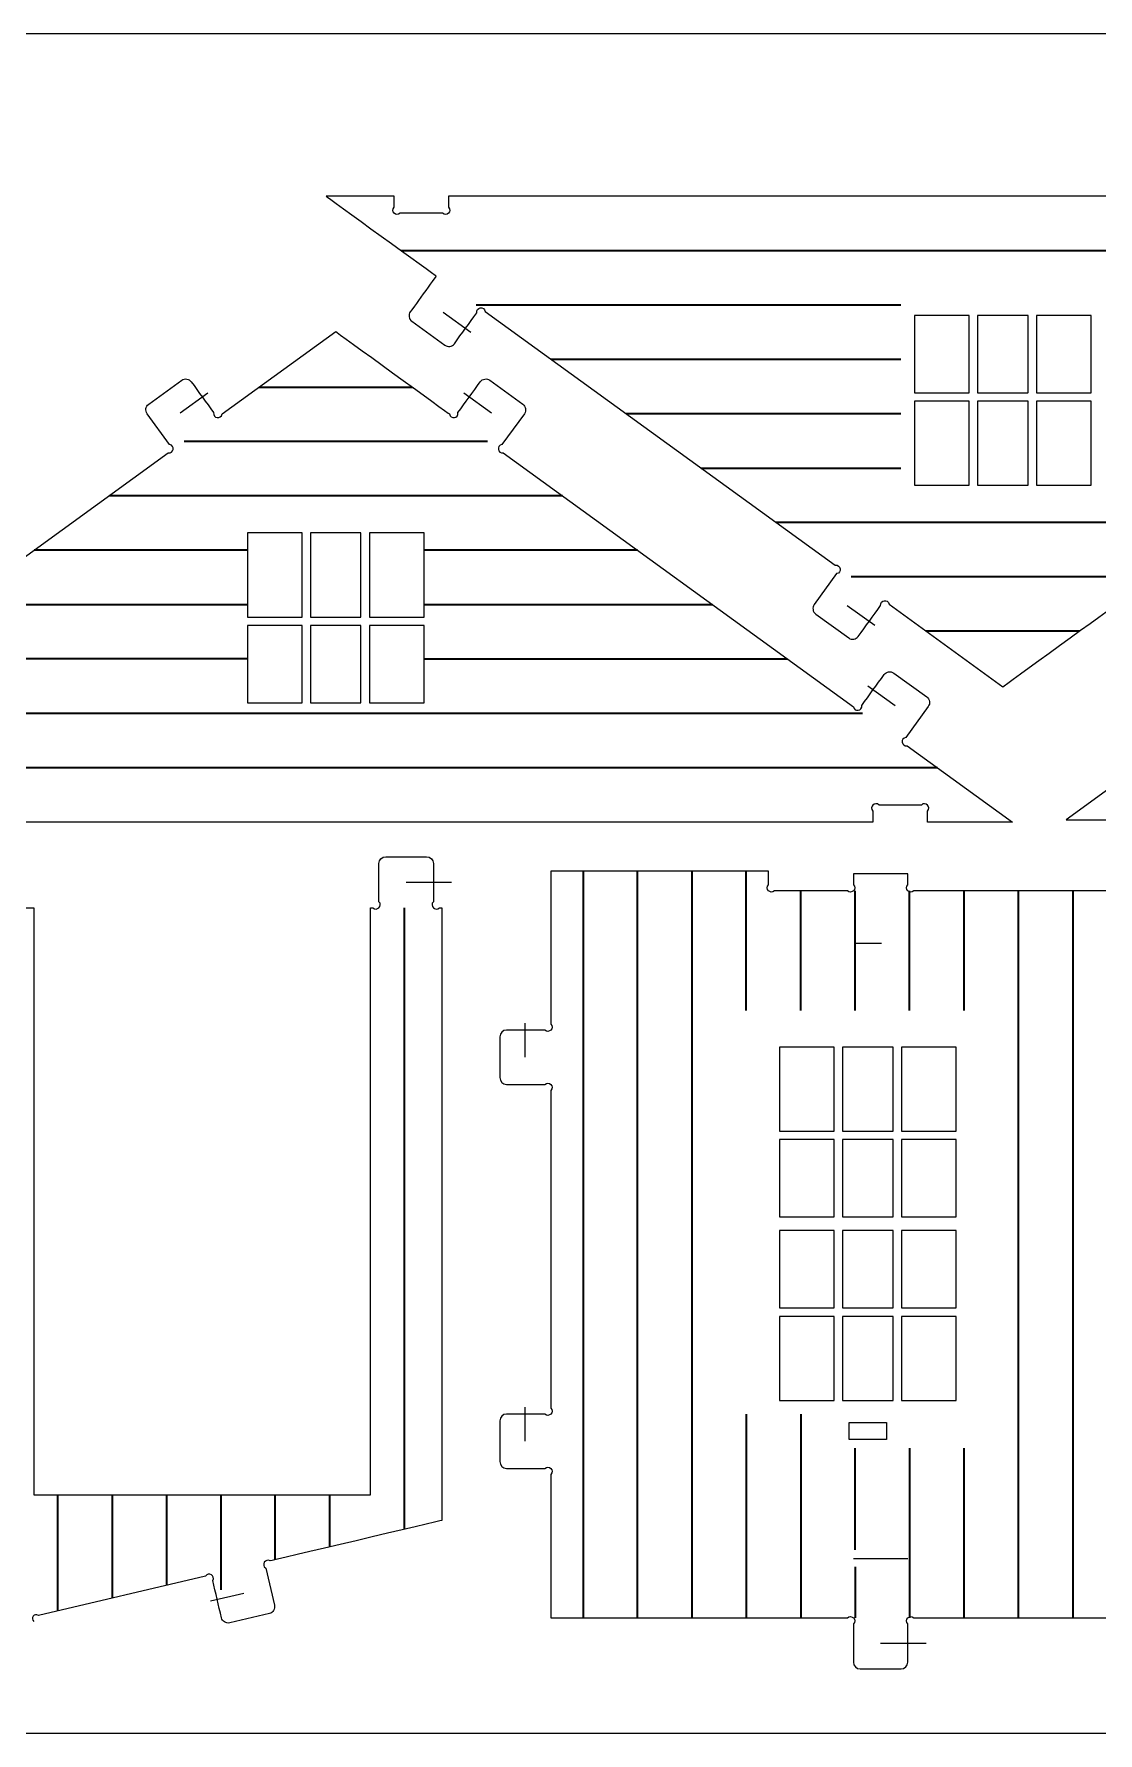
# Model space of a CAD drawing. Header units: millimetres. Extents: x -2454 to 295, y -161 to 465.
# Drawn here: x -1517 to -1329.2, y 163.6 to 463.6 of the extents above; entities that cross this region are included whole.
import ezdxf

# ---------------------------------------------------------------- set-up
doc = ezdxf.new("R2010")
doc.units = ezdxf.units.MM
doc.header["$MEASUREMENT"] = 0
for name, color, linetype in [('Cut Inside', 7, 'Continuous'), ('Cut On', 7, 'Continuous'), ('Cut Outside', 7, 'Continuous'), ('Score', 7, 'Continuous')]:
    doc.layers.add(name, color=color, linetype=linetype)

msp = doc.modelspace()

# ---------------------------------------------------------------- linework, layer by layer
at = {"layer": 'Cut Inside', "color": 242, "lineweight": 25}
for points in [[(-1361.6283, 413.921), (-1361.6338, 413.921), (-1361.6383, 413.9165), (-1361.6383, 413.911)], [(-1361.6383, 413.911), (-1361.6383, 413.911), (-1361.6383, 400.2812), (-1361.6383, 400.2812)], [(-1351.9983, 413.921), (-1351.9983, 413.921), (-1361.6283, 413.921), (-1361.6283, 413.921)], [(-1351.9883, 413.911), (-1351.9883, 413.9165), (-1351.9928, 413.921), (-1351.9983, 413.921)], [(-1351.9883, 400.2812), (-1351.9883, 400.2812), (-1351.9883, 413.911), (-1351.9883, 413.911)], [(-1350.4783, 413.921), (-1350.4838, 413.921), (-1350.4883, 413.9165), (-1350.4883, 413.911)], [(-1350.4883, 413.911), (-1350.4883, 413.911), (-1350.4883, 400.2812), (-1350.4883, 400.2812)], [(-1341.5982, 413.921), (-1341.5982, 413.921), (-1350.4783, 413.921), (-1350.4783, 413.921)], [(-1341.5882, 413.911), (-1341.5882, 413.9165), (-1341.5927, 413.921), (-1341.5982, 413.921)], [(-1341.5882, 400.2812), (-1341.5882, 400.2812), (-1341.5882, 413.911), (-1341.5882, 413.911)], [(-1340.0779, 413.921), (-1340.0834, 413.921), (-1340.0879, 413.9165), (-1340.0879, 413.911)], [(-1340.0879, 413.911), (-1340.0879, 413.911), (-1340.0879, 400.2812), (-1340.0879, 400.2812)], [(-1330.4485, 413.921), (-1330.4485, 413.921), (-1340.0779, 413.921), (-1340.0779, 413.921)], [(-1330.4385, 413.911), (-1330.4385, 413.9165), (-1330.443, 413.921), (-1330.4485, 413.921)], [(-1330.4385, 400.2812), (-1330.4385, 400.2812), (-1330.4385, 413.911), (-1330.4385, 413.911)], [(-1361.6383, 400.2812), (-1361.6383, 400.2757), (-1361.6338, 400.2712), (-1361.6283, 400.2712)], [(-1361.6283, 400.2712), (-1361.6283, 400.2712), (-1351.9983, 400.2712), (-1351.9983, 400.2712)], [(-1351.9983, 400.2712), (-1351.9928, 400.2712), (-1351.9883, 400.2757), (-1351.9883, 400.2812)], [(-1350.4883, 400.2812), (-1350.4883, 400.2757), (-1350.4838, 400.2712), (-1350.4783, 400.2712)], [(-1350.4783, 400.2712), (-1350.4783, 400.2712), (-1341.5982, 400.2712), (-1341.5982, 400.2712)], [(-1341.5982, 400.2712), (-1341.5927, 400.2712), (-1341.5882, 400.2757), (-1341.5882, 400.2812)], [(-1340.0879, 400.2812), (-1340.0879, 400.2757), (-1340.0834, 400.2712), (-1340.0779, 400.2712)], [(-1340.0779, 400.2712), (-1340.0779, 400.2712), (-1330.4485, 400.2712), (-1330.4485, 400.2712)], [(-1330.4485, 400.2712), (-1330.443, 400.2712), (-1330.4385, 400.2757), (-1330.4385, 400.2812)], [(-1361.6283, 398.7712), (-1361.6338, 398.7712), (-1361.6383, 398.7667), (-1361.6383, 398.7612)], [(-1361.6383, 398.7612), (-1361.6383, 398.7612), (-1361.6383, 383.9311), (-1361.6383, 383.9311)], [(-1351.9983, 398.7712), (-1351.9983, 398.7712), (-1361.6283, 398.7712), (-1361.6283, 398.7712)], [(-1351.9883, 398.7612), (-1351.9883, 398.7667), (-1351.9928, 398.7712), (-1351.9983, 398.7712)], [(-1351.9883, 383.9311), (-1351.9883, 383.9311), (-1351.9883, 398.7612), (-1351.9883, 398.7612)], [(-1350.4783, 398.7712), (-1350.4838, 398.7712), (-1350.4883, 398.7667), (-1350.4883, 398.7612)], [(-1350.4883, 398.7612), (-1350.4883, 398.7612), (-1350.4883, 383.9311), (-1350.4883, 383.9311)], [(-1341.5982, 398.7712), (-1341.5982, 398.7712), (-1350.4783, 398.7712), (-1350.4783, 398.7712)], [(-1341.5882, 398.7612), (-1341.5882, 398.7667), (-1341.5927, 398.7712), (-1341.5982, 398.7712)], [(-1341.5882, 383.9311), (-1341.5882, 383.9311), (-1341.5882, 398.7612), (-1341.5882, 398.7612)], [(-1340.0779, 398.7712), (-1340.0834, 398.7712), (-1340.0879, 398.7667), (-1340.0879, 398.7612)], [(-1340.0879, 398.7612), (-1340.0879, 398.7612), (-1340.0879, 383.9311), (-1340.0879, 383.9311)], [(-1330.4485, 398.7712), (-1330.4485, 398.7712), (-1340.0779, 398.7712), (-1340.0779, 398.7712)], [(-1330.4385, 398.7612), (-1330.4385, 398.7667), (-1330.443, 398.7712), (-1330.4485, 398.7712)], [(-1330.4385, 383.9311), (-1330.4385, 383.9311), (-1330.4385, 398.7612), (-1330.4385, 398.7612)], [(-1361.6383, 383.9311), (-1361.6383, 383.9256), (-1361.6338, 383.9211), (-1361.6283, 383.9211)], [(-1361.6283, 383.9211), (-1361.6283, 383.9211), (-1351.9983, 383.9211), (-1351.9983, 383.9211)], [(-1351.9983, 383.9211), (-1351.9928, 383.9211), (-1351.9883, 383.9256), (-1351.9883, 383.9311)], [(-1350.4883, 383.9311), (-1350.4883, 383.9256), (-1350.4838, 383.9211), (-1350.4783, 383.9211)], [(-1350.4783, 383.9211), (-1350.4783, 383.9211), (-1341.5982, 383.9211), (-1341.5982, 383.9211)], [(-1341.5982, 383.9211), (-1341.5927, 383.9211), (-1341.5882, 383.9256), (-1341.5882, 383.9311)], [(-1340.0879, 383.9311), (-1340.0879, 383.9256), (-1340.0834, 383.9211), (-1340.0779, 383.9211)], [(-1340.0779, 383.9211), (-1340.0779, 383.9211), (-1330.4485, 383.9211), (-1330.4485, 383.9211)], [(-1330.4485, 383.9211), (-1330.443, 383.9211), (-1330.4385, 383.9256), (-1330.4385, 383.9311)], [(-1479.3363, 375.5089), (-1479.3418, 375.5089), (-1479.3463, 375.5044), (-1479.3463, 375.4989)], [(-1479.3463, 375.4989), (-1479.3463, 375.4989), (-1479.3463, 360.6688), (-1479.3463, 360.6688)], [(-1469.7062, 375.5089), (-1469.7062, 375.5089), (-1479.3363, 375.5089), (-1479.3363, 375.5089)], [(-1469.6962, 375.4989), (-1469.6962, 375.5044), (-1469.7007, 375.5089), (-1469.7062, 375.5089)], [(-1469.6962, 360.6688), (-1469.6962, 360.6688), (-1469.6962, 375.4989), (-1469.6962, 375.4989)], [(-1468.1859, 375.5089), (-1468.1914, 375.5089), (-1468.1959, 375.5044), (-1468.1959, 375.4989)], [(-1468.1959, 375.4989), (-1468.1959, 375.4989), (-1468.1959, 360.6688), (-1468.1959, 360.6688)], [(-1459.3062, 375.5089), (-1459.3062, 375.5089), (-1468.1859, 375.5089), (-1468.1859, 375.5089)], [(-1459.2962, 375.4989), (-1459.2962, 375.5044), (-1459.3007, 375.5089), (-1459.3062, 375.5089)], [(-1459.2962, 360.6688), (-1459.2962, 360.6688), (-1459.2962, 375.4989), (-1459.2962, 375.4989)], [(-1457.7862, 375.5089), (-1457.7917, 375.5089), (-1457.7962, 375.5044), (-1457.7962, 375.4989)], [(-1457.7962, 375.4989), (-1457.7962, 375.4989), (-1457.7962, 360.6688), (-1457.7962, 360.6688)], [(-1448.1561, 375.5089), (-1448.1561, 375.5089), (-1457.7862, 375.5089), (-1457.7862, 375.5089)], [(-1448.1461, 375.4989), (-1448.1461, 375.5044), (-1448.1506, 375.5089), (-1448.1561, 375.5089)], [(-1448.1461, 360.6688), (-1448.1461, 360.6688), (-1448.1461, 375.4989), (-1448.1461, 375.4989)], [(-1479.3463, 360.6688), (-1479.3463, 360.6633), (-1479.3418, 360.6588), (-1479.3363, 360.6588)], [(-1479.3363, 360.6588), (-1479.3363, 360.6588), (-1469.7062, 360.6588), (-1469.7062, 360.6588)], [(-1469.7062, 360.6588), (-1469.7007, 360.6588), (-1469.6962, 360.6633), (-1469.6962, 360.6688)], [(-1468.1959, 360.6688), (-1468.1959, 360.6633), (-1468.1914, 360.6588), (-1468.1859, 360.6588)], [(-1468.1859, 360.6588), (-1468.1859, 360.6588), (-1459.3062, 360.6588), (-1459.3062, 360.6588)], [(-1459.3062, 360.6588), (-1459.3007, 360.6588), (-1459.2962, 360.6633), (-1459.2962, 360.6688)], [(-1457.7962, 360.6688), (-1457.7962, 360.6633), (-1457.7917, 360.6588), (-1457.7862, 360.6588)], [(-1457.7862, 360.6588), (-1457.7862, 360.6588), (-1448.1561, 360.6588), (-1448.1561, 360.6588)], [(-1448.1561, 360.6588), (-1448.1506, 360.6588), (-1448.1461, 360.6633), (-1448.1461, 360.6688)], [(-1479.3363, 359.1588), (-1479.3418, 359.1588), (-1479.3463, 359.1543), (-1479.3463, 359.1488)], [(-1479.3463, 359.1488), (-1479.3463, 359.1488), (-1479.3463, 345.519), (-1479.3463, 345.519)], [(-1469.7062, 359.1588), (-1469.7062, 359.1588), (-1479.3363, 359.1588), (-1479.3363, 359.1588)], [(-1469.6962, 359.1488), (-1469.6962, 359.1543), (-1469.7007, 359.1588), (-1469.7062, 359.1588)], [(-1469.6962, 345.519), (-1469.6962, 345.519), (-1469.6962, 359.1488), (-1469.6962, 359.1488)], [(-1468.1859, 359.1588), (-1468.1914, 359.1588), (-1468.1959, 359.1543), (-1468.1959, 359.1488)], [(-1468.1959, 359.1488), (-1468.1959, 359.1488), (-1468.1959, 345.519), (-1468.1959, 345.519)], [(-1459.3062, 359.1588), (-1459.3062, 359.1588), (-1468.1859, 359.1588), (-1468.1859, 359.1588)], [(-1459.2962, 359.1488), (-1459.2962, 359.1543), (-1459.3007, 359.1588), (-1459.3062, 359.1588)], [(-1459.2962, 345.519), (-1459.2962, 345.519), (-1459.2962, 359.1488), (-1459.2962, 359.1488)], [(-1457.7862, 359.1588), (-1457.7917, 359.1588), (-1457.7962, 359.1543), (-1457.7962, 359.1488)], [(-1457.7962, 359.1488), (-1457.7962, 359.1488), (-1457.7962, 345.519), (-1457.7962, 345.519)], [(-1448.1561, 359.1588), (-1448.1561, 359.1588), (-1457.7862, 359.1588), (-1457.7862, 359.1588)], [(-1448.1461, 359.1488), (-1448.1461, 359.1543), (-1448.1506, 359.1588), (-1448.1561, 359.1588)], [(-1448.1461, 345.519), (-1448.1461, 345.519), (-1448.1461, 359.1488), (-1448.1461, 359.1488)], [(-1479.3463, 345.519), (-1479.3463, 345.5135), (-1479.3418, 345.509), (-1479.3363, 345.509)], [(-1479.3363, 345.509), (-1479.3363, 345.509), (-1469.7062, 345.509), (-1469.7062, 345.509)], [(-1469.7062, 345.509), (-1469.7007, 345.509), (-1469.6962, 345.5135), (-1469.6962, 345.519)], [(-1468.1959, 345.519), (-1468.1959, 345.5135), (-1468.1914, 345.509), (-1468.1859, 345.509)], [(-1468.1859, 345.509), (-1468.1859, 345.509), (-1459.3062, 345.509), (-1459.3062, 345.509)], [(-1459.3062, 345.509), (-1459.3007, 345.509), (-1459.2962, 345.5135), (-1459.2962, 345.519)], [(-1457.7962, 345.519), (-1457.7962, 345.5135), (-1457.7917, 345.509), (-1457.7862, 345.509)], [(-1457.7862, 345.509), (-1457.7862, 345.509), (-1448.1561, 345.509), (-1448.1561, 345.509)], [(-1448.1561, 345.509), (-1448.1506, 345.509), (-1448.1461, 345.5135), (-1448.1461, 345.519)], [(-1385.4384, 284.7332), (-1385.4439, 284.7332), (-1385.4484, 284.7287), (-1385.4484, 284.7232)], [(-1385.4484, 284.7232), (-1385.4484, 284.7232), (-1385.4484, 269.8931), (-1385.4484, 269.8931)], [(-1375.8084, 284.7332), (-1375.8084, 284.7332), (-1385.4384, 284.7332), (-1385.4384, 284.7332)], [(-1375.7984, 284.7232), (-1375.7984, 284.7287), (-1375.8029, 284.7332), (-1375.8084, 284.7332)], [(-1375.7984, 269.8931), (-1375.7984, 269.8931), (-1375.7984, 284.7232), (-1375.7984, 284.7232)], [(-1374.2887, 284.7332), (-1374.2942, 284.7332), (-1374.2987, 284.7287), (-1374.2987, 284.7232)], [(-1374.2987, 284.7232), (-1374.2987, 284.7232), (-1374.2987, 269.8931), (-1374.2987, 269.8931)], [(-1365.4083, 284.7332), (-1365.4083, 284.7332), (-1374.2887, 284.7332), (-1374.2887, 284.7332)], [(-1365.3983, 284.7232), (-1365.3983, 284.7287), (-1365.4028, 284.7332), (-1365.4083, 284.7332)], [(-1365.3983, 269.8931), (-1365.3983, 269.8931), (-1365.3983, 284.7232), (-1365.3983, 284.7232)], [(-1363.8887, 284.7332), (-1363.8942, 284.7332), (-1363.8987, 284.7287), (-1363.8987, 284.7232)], [(-1363.8987, 284.7232), (-1363.8987, 284.7232), (-1363.8987, 269.8931), (-1363.8987, 269.8931)], [(-1354.2589, 284.7332), (-1354.2589, 284.7332), (-1363.8887, 284.7332), (-1363.8887, 284.7332)], [(-1354.2489, 284.7232), (-1354.2489, 284.7287), (-1354.2534, 284.7332), (-1354.2589, 284.7332)], [(-1354.2489, 269.8931), (-1354.2489, 269.8931), (-1354.2489, 284.7232), (-1354.2489, 284.7232)], [(-1385.4484, 269.8931), (-1385.4484, 269.8876), (-1385.4439, 269.8831), (-1385.4384, 269.8831)], [(-1385.4384, 268.3833), (-1385.4439, 268.3833), (-1385.4484, 268.3788), (-1385.4484, 268.3733)], [(-1385.4484, 268.3733), (-1385.4484, 268.3733), (-1385.4484, 254.7433), (-1385.4484, 254.7433)], [(-1385.4384, 269.8831), (-1385.4384, 269.8831), (-1375.8084, 269.8831), (-1375.8084, 269.8831)], [(-1375.8084, 268.3833), (-1375.8084, 268.3833), (-1385.4384, 268.3833), (-1385.4384, 268.3833)], [(-1375.8084, 269.8831), (-1375.8029, 269.8831), (-1375.7984, 269.8876), (-1375.7984, 269.8931)], [(-1375.7984, 268.3733), (-1375.7984, 268.3788), (-1375.8029, 268.3833), (-1375.8084, 268.3833)], [(-1375.7984, 254.7433), (-1375.7984, 254.7433), (-1375.7984, 268.3733), (-1375.7984, 268.3733)], [(-1374.2987, 269.8931), (-1374.2987, 269.8876), (-1374.2942, 269.8831), (-1374.2887, 269.8831)], [(-1374.2887, 268.3833), (-1374.2942, 268.3833), (-1374.2987, 268.3788), (-1374.2987, 268.3733)], [(-1374.2987, 268.3733), (-1374.2987, 268.3733), (-1374.2987, 254.7433), (-1374.2987, 254.7433)], [(-1374.2887, 269.8831), (-1374.2887, 269.8831), (-1365.4083, 269.8831), (-1365.4083, 269.8831)], [(-1365.4083, 268.3833), (-1365.4083, 268.3833), (-1374.2887, 268.3833), (-1374.2887, 268.3833)], [(-1365.4083, 269.8831), (-1365.4028, 269.8831), (-1365.3983, 269.8876), (-1365.3983, 269.8931)], [(-1365.3983, 268.3733), (-1365.3983, 268.3788), (-1365.4028, 268.3833), (-1365.4083, 268.3833)], [(-1365.3983, 254.7433), (-1365.3983, 254.7433), (-1365.3983, 268.3733), (-1365.3983, 268.3733)], [(-1363.8987, 269.8931), (-1363.8987, 269.8876), (-1363.8942, 269.8831), (-1363.8887, 269.8831)], [(-1363.8887, 268.3833), (-1363.8942, 268.3833), (-1363.8987, 268.3788), (-1363.8987, 268.3733)], [(-1363.8987, 268.3733), (-1363.8987, 268.3733), (-1363.8987, 254.7433), (-1363.8987, 254.7433)], [(-1363.8887, 269.8831), (-1363.8887, 269.8831), (-1354.2589, 269.8831), (-1354.2589, 269.8831)], [(-1354.2589, 268.3833), (-1354.2589, 268.3833), (-1363.8887, 268.3833), (-1363.8887, 268.3833)], [(-1354.2589, 269.8831), (-1354.2534, 269.8831), (-1354.2489, 269.8876), (-1354.2489, 269.8931)], [(-1354.2489, 268.3733), (-1354.2489, 268.3788), (-1354.2534, 268.3833), (-1354.2589, 268.3833)], [(-1354.2489, 254.7433), (-1354.2489, 254.7433), (-1354.2489, 268.3733), (-1354.2489, 268.3733)], [(-1385.4484, 254.7433), (-1385.4484, 254.7378), (-1385.4439, 254.7333), (-1385.4384, 254.7333)], [(-1385.4384, 252.3335), (-1385.4439, 252.3335), (-1385.4484, 252.329), (-1385.4484, 252.3235)], [(-1385.4484, 252.3235), (-1385.4484, 252.3235), (-1385.4484, 238.6931), (-1385.4484, 238.6931)], [(-1385.4384, 254.7333), (-1385.4384, 254.7333), (-1375.8084, 254.7333), (-1375.8084, 254.7333)], [(-1375.8084, 252.3335), (-1375.8084, 252.3335), (-1385.4384, 252.3335), (-1385.4384, 252.3335)], [(-1375.8084, 254.7333), (-1375.8029, 254.7333), (-1375.7984, 254.7378), (-1375.7984, 254.7433)], [(-1375.7984, 252.3235), (-1375.7984, 252.329), (-1375.8029, 252.3335), (-1375.8084, 252.3335)], [(-1375.7984, 238.6931), (-1375.7984, 238.6931), (-1375.7984, 252.3235), (-1375.7984, 252.3235)], [(-1374.2987, 254.7433), (-1374.2987, 254.7378), (-1374.2942, 254.7333), (-1374.2887, 254.7333)], [(-1374.2887, 252.3335), (-1374.2942, 252.3335), (-1374.2987, 252.329), (-1374.2987, 252.3235)], [(-1374.2987, 252.3235), (-1374.2987, 252.3235), (-1374.2987, 238.6931), (-1374.2987, 238.6931)], [(-1374.2887, 254.7333), (-1374.2887, 254.7333), (-1365.4083, 254.7333), (-1365.4083, 254.7333)], [(-1365.4083, 252.3335), (-1365.4083, 252.3335), (-1374.2887, 252.3335), (-1374.2887, 252.3335)], [(-1365.4083, 254.7333), (-1365.4028, 254.7333), (-1365.3983, 254.7378), (-1365.3983, 254.7433)], [(-1365.3983, 252.3235), (-1365.3983, 252.329), (-1365.4028, 252.3335), (-1365.4083, 252.3335)], [(-1365.3983, 238.6931), (-1365.3983, 238.6931), (-1365.3983, 252.3235), (-1365.3983, 252.3235)], [(-1363.8987, 254.7433), (-1363.8987, 254.7378), (-1363.8942, 254.7333), (-1363.8887, 254.7333)], [(-1363.8887, 252.3335), (-1363.8942, 252.3335), (-1363.8987, 252.329), (-1363.8987, 252.3235)], [(-1363.8987, 252.3235), (-1363.8987, 252.3235), (-1363.8987, 238.6931), (-1363.8987, 238.6931)], [(-1363.8887, 254.7333), (-1363.8887, 254.7333), (-1354.2589, 254.7333), (-1354.2589, 254.7333)], [(-1354.2589, 252.3335), (-1354.2589, 252.3335), (-1363.8887, 252.3335), (-1363.8887, 252.3335)], [(-1354.2589, 254.7333), (-1354.2534, 254.7333), (-1354.2489, 254.7378), (-1354.2489, 254.7433)], [(-1354.2489, 252.3235), (-1354.2489, 252.329), (-1354.2534, 252.3335), (-1354.2589, 252.3335)], [(-1354.2489, 238.6931), (-1354.2489, 238.6931), (-1354.2489, 252.3235), (-1354.2489, 252.3235)], [(-1385.4484, 238.6931), (-1385.4484, 238.6876), (-1385.4439, 238.6831), (-1385.4384, 238.6831)], [(-1385.4384, 237.1833), (-1385.4439, 237.1833), (-1385.4484, 237.1788), (-1385.4484, 237.1733)], [(-1385.4484, 237.1733), (-1385.4484, 237.1733), (-1385.4484, 222.3434), (-1385.4484, 222.3434)], [(-1385.4384, 238.6831), (-1385.4384, 238.6831), (-1375.8084, 238.6831), (-1375.8084, 238.6831)], [(-1375.8084, 237.1833), (-1375.8084, 237.1833), (-1385.4384, 237.1833), (-1385.4384, 237.1833)], [(-1375.8084, 238.6831), (-1375.8029, 238.6831), (-1375.7984, 238.6876), (-1375.7984, 238.6931)], [(-1375.7984, 237.1733), (-1375.7984, 237.1788), (-1375.8029, 237.1833), (-1375.8084, 237.1833)], [(-1375.7984, 222.3434), (-1375.7984, 222.3434), (-1375.7984, 237.1733), (-1375.7984, 237.1733)], [(-1374.2987, 238.6931), (-1374.2987, 238.6876), (-1374.2942, 238.6831), (-1374.2887, 238.6831)], [(-1374.2887, 237.1833), (-1374.2942, 237.1833), (-1374.2987, 237.1788), (-1374.2987, 237.1733)], [(-1374.2987, 237.1733), (-1374.2987, 237.1733), (-1374.2987, 222.3434), (-1374.2987, 222.3434)], [(-1374.2887, 238.6831), (-1374.2887, 238.6831), (-1365.4083, 238.6831), (-1365.4083, 238.6831)], [(-1365.4083, 237.1833), (-1365.4083, 237.1833), (-1374.2887, 237.1833), (-1374.2887, 237.1833)], [(-1365.4083, 238.6831), (-1365.4028, 238.6831), (-1365.3983, 238.6876), (-1365.3983, 238.6931)], [(-1365.3983, 237.1733), (-1365.3983, 237.1788), (-1365.4028, 237.1833), (-1365.4083, 237.1833)], [(-1365.3983, 222.3434), (-1365.3983, 222.3434), (-1365.3983, 237.1733), (-1365.3983, 237.1733)], [(-1363.8987, 238.6931), (-1363.8987, 238.6876), (-1363.8942, 238.6831), (-1363.8887, 238.6831)], [(-1363.8887, 237.1833), (-1363.8942, 237.1833), (-1363.8987, 237.1788), (-1363.8987, 237.1733)], [(-1363.8987, 237.1733), (-1363.8987, 237.1733), (-1363.8987, 222.3434), (-1363.8987, 222.3434)], [(-1363.8887, 238.6831), (-1363.8887, 238.6831), (-1354.2589, 238.6831), (-1354.2589, 238.6831)], [(-1354.2589, 237.1833), (-1354.2589, 237.1833), (-1363.8887, 237.1833), (-1363.8887, 237.1833)], [(-1354.2589, 238.6831), (-1354.2534, 238.6831), (-1354.2489, 238.6876), (-1354.2489, 238.6931)], [(-1354.2489, 237.1733), (-1354.2489, 237.1788), (-1354.2534, 237.1833), (-1354.2589, 237.1833)], [(-1354.2489, 222.3434), (-1354.2489, 222.3434), (-1354.2489, 237.1733), (-1354.2489, 237.1733)], [(-1385.4484, 222.3434), (-1385.4484, 222.3379), (-1385.4439, 222.3334), (-1385.4384, 222.3334)], [(-1385.4384, 222.3334), (-1385.4384, 222.3334), (-1375.8084, 222.3334), (-1375.8084, 222.3334)], [(-1375.8084, 222.3334), (-1375.8029, 222.3334), (-1375.7984, 222.3379), (-1375.7984, 222.3434)], [(-1374.2987, 222.3434), (-1374.2987, 222.3379), (-1374.2942, 222.3334), (-1374.2887, 222.3334)], [(-1374.2887, 222.3334), (-1374.2887, 222.3334), (-1365.4083, 222.3334), (-1365.4083, 222.3334)], [(-1365.4083, 222.3334), (-1365.4028, 222.3334), (-1365.3983, 222.3379), (-1365.3983, 222.3434)], [(-1363.8987, 222.3434), (-1363.8987, 222.3379), (-1363.8942, 222.3334), (-1363.8887, 222.3334)], [(-1363.8887, 222.3334), (-1363.8887, 222.3334), (-1354.2589, 222.3334), (-1354.2589, 222.3334)], [(-1354.2589, 222.3334), (-1354.2534, 222.3334), (-1354.2489, 222.3379), (-1354.2489, 222.3434)]]:
    msp.add_open_spline(points, degree=3, dxfattribs=at)
at = {"layer": 'Cut On', "color": 133, "lineweight": 25}
for points in [[(-1439.9099, 410.8905), (-1439.9099, 410.8905), (-1444.7669, 414.4132), (-1444.7669, 414.4132)], [(-1491.2017, 396.7114), (-1491.2017, 396.7114), (-1486.3449, 400.2344), (-1486.3449, 400.2344)], [(-1441.1475, 400.2341), (-1441.1475, 400.2341), (-1436.2905, 396.7114), (-1436.2905, 396.7114)], [(-1373.4936, 362.7186), (-1373.4936, 362.7186), (-1368.6366, 359.1959), (-1368.6366, 359.1959)], [(-1369.8745, 348.5395), (-1369.8745, 348.5395), (-1365.0175, 345.0168), (-1365.0175, 345.0168)], [(-1451.3257, 313.8333), (-1451.3257, 313.8333), (-1443.3126, 313.8333), (-1443.3126, 313.8333)], [(-1367.4485, 303.0334), (-1367.4485, 303.0334), (-1372.2489, 303.0334), (-1372.2489, 303.0334)], [(-1430.2987, 282.9333), (-1430.2987, 282.9333), (-1430.2987, 288.9333), (-1430.2987, 288.9333)], [(-1430.2987, 215.1333), (-1430.2987, 215.1333), (-1430.2987, 221.1333), (-1430.2987, 221.1333)], [(-1372.3987, 194.4333), (-1372.3987, 194.4333), (-1362.7986, 194.4333), (-1362.7986, 194.4333)], [(-1479.993, 188.2741), (-1479.993, 188.2741), (-1485.8329, 186.8972), (-1485.8329, 186.8972)], [(-1359.5853, 179.4334), (-1359.5853, 179.4334), (-1367.5983, 179.4334), (-1367.5983, 179.4334)]]:
    msp.add_open_spline(points, degree=3, dxfattribs=at)
msp.add_open_spline([(-1373.1485, 218.4333), (-1373.1485, 218.4333), (-1373.1485, 215.4334), (-1373.1485, 215.4334), (-1373.1485, 215.4334), (-1373.1485, 215.4334), (-1366.5485, 215.4334), (-1366.5485, 215.4334), (-1366.5485, 215.4334), (-1366.5485, 215.4334), (-1366.5485, 218.4333), (-1366.5485, 218.4333), (-1366.5485, 218.4333), (-1366.5485, 218.4333), (-1373.1485, 218.4333), (-1373.1485, 218.4333)], degree=3, knots=[0, 0, 0, 0, 0.2, 0.2, 0.2, 0.20000001, 0.4, 0.4, 0.4, 0.40000001, 0.6, 0.6, 0.6, 0.60000001, 1, 1, 1, 1], dxfattribs=at)
at = {"layer": 'Cut Outside', "color": 75, "lineweight": 25}
for points, knots in [([(-1453.4381, 433.0282), (-1453.4381, 433.0282), (-1453.4381, 434.9654), (-1453.4381, 434.9654), (-1453.4381, 434.9654), (-1453.4381, 434.9654), (-1465.4384, 434.9654), (-1465.4384, 434.9654), (-1465.4384, 434.9654), (-1465.4384, 434.9654), (-1446.0104, 420.8741), (-1446.0104, 420.8741), (-1446.0104, 420.8741), (-1446.0104, 420.8741), (-1450.59, 414.5601), (-1450.59, 414.5601)], [0, 0, 0, 0, 0.2, 0.2, 0.2, 0.20000001, 0.4, 0.4, 0.4, 0.40000001, 0.6, 0.6, 0.6, 0.60000001, 1, 1, 1, 1]), ([(-1251.2382, 433.0282), (-1251.2382, 433.0282), (-1251.2382, 434.9654), (-1251.2382, 434.9654), (-1251.2382, 434.9654), (-1251.2382, 434.9654), (-1443.838, 434.9654), (-1443.838, 434.9654), (-1443.838, 434.9654), (-1443.838, 434.9654), (-1443.838, 433.0282), (-1443.838, 433.0282)], [0, 0, 0, 0, 0.25, 0.25, 0.25, 0.25000001, 0.5, 0.5, 0.5, 0.50000001, 1, 1, 1, 1]), ([(-1444.495, 408.6568), (-1443.9582, 408.2676), (-1443.2082, 408.3872), (-1442.8189, 408.9236), (-1442.8189, 408.9236), (-1441.5005, 410.7414), (-1440.182, 412.5593), (-1438.8636, 414.3772), (-1438.8636, 414.3772), (-1439.021, 415.3669), (-1437.5365, 415.6033), (-1437.3791, 414.6135)], [0, 0, 0, 0, 0.25, 0.25, 0.25, 0.25000001, 0.5, 0.5, 0.5, 0.50000001, 1, 1, 1, 1]), ([(-1483.8139, 396.5112), (-1483.8139, 396.5112), (-1463.7465, 411.0661), (-1463.7465, 411.0661), (-1463.7465, 411.0661), (-1463.7465, 411.0661), (-1443.6789, 396.5112), (-1443.6789, 396.5112)], [0, 0, 0, 0, 0.33333333, 0.33333333, 0.33333333, 0.33333334, 1, 1, 1, 1]), ([(-1490.9297, 402.4678), (-1490.3933, 402.8571), (-1489.6426, 402.7376), (-1489.2537, 402.2012), (-1489.2537, 402.2012), (-1487.9352, 400.3833), (-1486.6168, 398.5654), (-1485.2984, 396.7476), (-1485.2984, 396.7476), (-1485.4558, 395.7578), (-1483.971, 395.5215), (-1483.8139, 396.5112)], [0, 0, 0, 0, 0.25, 0.25, 0.25, 0.25000001, 0.5, 0.5, 0.5, 0.50000001, 1, 1, 1, 1]), ([(-1443.6789, 396.5112), (-1443.5211, 395.5215), (-1442.0366, 395.7578), (-1442.194, 396.7476), (-1442.194, 396.7476), (-1440.8755, 398.5654), (-1439.5569, 400.3833), (-1438.2384, 402.2012), (-1438.2384, 402.2012), (-1437.8494, 402.7376), (-1437.0994, 402.8571), (-1436.5627, 402.4678)], [0, 0, 0, 0, 0.25, 0.25, 0.25, 0.25000001, 0.5, 0.5, 0.5, 0.50000001, 1, 1, 1, 1]), ([(-1373.2218, 356.9622), (-1372.6854, 356.5729), (-1371.935, 356.6925), (-1371.5457, 357.2289), (-1371.5457, 357.2289), (-1370.2273, 359.0467), (-1368.9089, 360.8646), (-1367.5904, 362.6825), (-1367.5904, 362.6825), (-1367.7479, 363.6722), (-1366.2634, 363.9086), (-1366.1056, 362.9188)], [0, 0, 0, 0, 0.25, 0.25, 0.25, 0.25000001, 0.5, 0.5, 0.5, 0.50000001, 1, 1, 1, 1]), ([(-1366.1056, 362.9188), (-1366.1056, 362.9188), (-1346.0383, 348.364), (-1346.0383, 348.364), (-1346.0383, 348.364), (-1346.0383, 348.364), (-1325.9709, 362.9188), (-1325.9709, 362.9188)], [0, 0, 0, 0, 0.33333333, 0.33333333, 0.33333333, 0.33333334, 1, 1, 1, 1]), ([(-1372.4057, 344.8165), (-1372.2483, 343.8268), (-1370.7634, 344.0631), (-1370.9212, 345.0529), (-1370.9212, 345.0529), (-1369.6026, 346.8707), (-1368.2841, 348.6886), (-1366.9655, 350.5065), (-1366.9655, 350.5065), (-1366.5766, 351.0429), (-1365.8259, 351.1624), (-1365.2895, 350.7733)], [0, 0, 0, 0, 0.25, 0.25, 0.25, 0.25000001, 0.5, 0.5, 0.5, 0.50000001, 1, 1, 1, 1]), ([(-1362.9138, 337.9317), (-1362.9138, 337.9317), (-1344.3461, 324.4646), (-1344.3461, 324.4646), (-1344.3461, 324.4646), (-1344.3461, 324.4646), (-1359.3464, 324.4646), (-1359.3464, 324.4646), (-1359.3464, 324.4646), (-1359.3464, 324.4646), (-1359.3464, 326.4018), (-1359.3464, 326.4018)], [0, 0, 0, 0, 0.25, 0.25, 0.25, 0.25000001, 0.5, 0.5, 0.5, 0.50000001, 1, 1, 1, 1]), ([(-1316.3157, 338.3408), (-1316.3157, 338.3408), (-1334.883, 324.8739), (-1334.883, 324.8739), (-1334.883, 324.8739), (-1334.883, 324.8739), (-1322.8831, 324.8739), (-1322.8831, 324.8739), (-1322.8831, 324.8739), (-1322.8831, 324.8739), (-1322.8831, 326.8108), (-1322.8831, 326.8108)], [0, 0, 0, 0, 0.25, 0.25, 0.25, 0.25000001, 0.5, 0.5, 0.5, 0.50000001, 1, 1, 1, 1]), ([(-1368.9461, 326.4018), (-1368.9461, 326.4018), (-1368.9461, 324.4646), (-1368.9461, 324.4646), (-1368.9461, 324.4646), (-1368.9461, 324.4646), (-1561.5463, 324.4646), (-1561.5463, 324.4646), (-1561.5463, 324.4646), (-1561.5463, 324.4646), (-1561.5463, 326.4018), (-1561.5463, 326.4018)], [0, 0, 0, 0, 0.25, 0.25, 0.25, 0.25000001, 0.5, 0.5, 0.5, 0.50000001, 1, 1, 1, 1]), ([(-1447.7259, 318.3335), (-1447.063, 318.3335), (-1446.5256, 317.7961), (-1446.5256, 317.1332), (-1446.5256, 317.1332), (-1446.5256, 314.8876), (-1446.5256, 312.642), (-1446.5256, 310.3963), (-1446.5256, 310.3963), (-1447.2346, 309.6877), (-1446.1715, 308.6245), (-1445.4628, 309.3332)], [0, 0, 0, 0, 0.25, 0.25, 0.25, 0.25000001, 0.5, 0.5, 0.5, 0.50000001, 1, 1, 1, 1]), ([(-1387.3983, 313.3964), (-1387.3983, 313.3964), (-1387.3983, 315.8149), (-1387.3983, 315.8149), (-1387.3983, 315.8149), (-1387.3983, 315.8149), (-1425.7984, 315.8149), (-1425.7984, 315.8149), (-1425.7984, 315.8149), (-1425.7984, 315.8149), (-1425.7984, 288.7964), (-1425.7984, 288.7964)], [0, 0, 0, 0, 0.25, 0.25, 0.25, 0.25000001, 0.5, 0.5, 0.5, 0.50000001, 1, 1, 1, 1]), ([(-1362.7986, 313.3964), (-1362.7986, 313.3964), (-1362.7986, 315.3332), (-1362.7986, 315.3332), (-1362.7986, 315.3332), (-1362.7986, 315.3332), (-1372.3987, 315.3332), (-1372.3987, 315.3332), (-1372.3987, 315.3332), (-1372.3987, 315.3332), (-1372.3987, 313.3964), (-1372.3987, 313.3964)], [0, 0, 0, 0, 0.25, 0.25, 0.25, 0.25000001, 0.5, 0.5, 0.5, 0.50000001, 1, 1, 1, 1]), ([(-1527.9625, 309.3332), (-1527.9625, 309.3332), (-1517.0257, 309.3332), (-1517.0257, 309.3332), (-1517.0257, 309.3332), (-1517.0257, 309.3332), (-1517.0257, 205.6534), (-1517.0257, 205.6534), (-1517.0257, 205.6534), (-1517.0257, 205.6534), (-1457.6257, 205.6534), (-1457.6257, 205.6534), (-1457.6257, 205.6534), (-1457.6257, 205.6534), (-1457.6257, 309.3332), (-1457.6257, 309.3332), (-1457.6257, 309.3332), (-1457.6257, 309.3332), (-1457.1889, 309.3332), (-1457.1889, 309.3332)], [0, 0, 0, 0, 0.16666667, 0.16666667, 0.16666667, 0.16666668, 0.33333333, 0.33333333, 0.33333333, 0.33333334, 0.5, 0.5, 0.5, 0.50000001, 0.66666667, 0.66666667, 0.66666667, 0.66666668, 1, 1, 1, 1]), ([(-1445.4628, 309.3332), (-1445.4628, 309.3332), (-1445.0256, 309.3332), (-1445.0256, 309.3332), (-1445.0256, 309.3332), (-1445.0256, 309.3332), (-1445.0256, 201.1415), (-1445.0256, 201.1415), (-1445.0256, 201.1415), (-1445.0256, 201.1415), (-1475.319, 193.9993), (-1475.319, 193.9993)], [0, 0, 0, 0, 0.25, 0.25, 0.25, 0.25000001, 0.5, 0.5, 0.5, 0.50000001, 1, 1, 1, 1]), ([(-1425.7984, 288.7964), (-1425.0898, 288.0877), (-1426.1529, 287.0247), (-1426.8619, 287.7334), (-1426.8619, 287.7334), (-1429.1075, 287.7334), (-1431.3532, 287.7334), (-1433.5988, 287.7334), (-1433.5988, 287.7334), (-1434.2616, 287.7334), (-1434.7987, 287.1961), (-1434.7987, 286.5335)], [0, 0, 0, 0, 0.25, 0.25, 0.25, 0.25000001, 0.5, 0.5, 0.5, 0.50000001, 1, 1, 1, 1]), ([(-1425.7984, 220.9962), (-1425.0898, 220.2877), (-1426.1529, 219.2247), (-1426.8619, 219.9334), (-1426.8619, 219.9334), (-1429.1075, 219.9334), (-1431.3532, 219.9334), (-1433.5988, 219.9334), (-1433.5988, 219.9334), (-1434.2616, 219.9334), (-1434.7987, 219.3961), (-1434.7987, 218.7335)], [0, 0, 0, 0, 0.25, 0.25, 0.25, 0.25000001, 0.5, 0.5, 0.5, 0.50000001, 1, 1, 1, 1]), ([(-1425.7984, 209.2703), (-1425.7984, 209.2703), (-1425.7984, 183.9333), (-1425.7984, 183.9333), (-1425.7984, 183.9333), (-1425.7984, 183.9333), (-1373.4615, 183.9333), (-1373.4615, 183.9333)], [0, 0, 0, 0, 0.33333333, 0.33333333, 0.33333333, 0.33333334, 1, 1, 1, 1]), ([(-1482.4642, 183.0679), (-1483.1094, 182.9158), (-1483.7557, 183.3154), (-1483.9076, 183.9605), (-1483.9076, 183.9605), (-1484.423, 186.1462), (-1484.9384, 188.332), (-1485.4538, 190.5177), (-1485.4538, 190.5177), (-1484.9264, 191.37), (-1486.2052, 192.1608), (-1486.7323, 191.3083)], [0, 0, 0, 0, 0.25, 0.25, 0.25, 0.25000001, 0.5, 0.5, 0.5, 0.50000001, 1, 1, 1, 1]), ([(-1363.9986, 174.9334), (-1363.3361, 174.9334), (-1362.7986, 175.4706), (-1362.7986, 176.1335), (-1362.7986, 176.1335), (-1362.7986, 178.3791), (-1362.7986, 180.6247), (-1362.7986, 182.8704), (-1362.7986, 182.8704), (-1363.5073, 183.579), (-1362.4441, 184.6418), (-1361.7355, 183.9333)], [0, 0, 0, 0, 0.25, 0.25, 0.25, 0.25000001, 0.5, 0.5, 0.5, 0.50000001, 1, 1, 1, 1])]:
    msp.add_open_spline(points, degree=3, knots=knots, dxfattribs=at)
for points in [[(-1452.3753, 431.9652), (-1453.0839, 431.2567), (-1454.1471, 432.3196), (-1453.4381, 433.0282)], [(-1443.838, 433.0282), (-1443.1297, 432.3196), (-1444.1928, 431.2567), (-1444.9015, 431.9652)], [(-1444.9015, 431.9652), (-1444.9015, 431.9652), (-1452.3753, 431.9652), (-1452.3753, 431.9652)], [(-1450.59, 414.5601), (-1450.9793, 414.0235), (-1450.8594, 413.2734), (-1450.3234, 412.8841)], [(-1437.3791, 414.6135), (-1437.3791, 414.6135), (-1375.5979, 369.8038), (-1375.5979, 369.8038)], [(-1450.3234, 412.8841), (-1450.3234, 412.8841), (-1444.495, 408.6568), (-1444.495, 408.6568)], [(-1496.7581, 398.2407), (-1496.7581, 398.2407), (-1490.9297, 402.4678), (-1490.9297, 402.4678)], [(-1436.5627, 402.4678), (-1436.5627, 402.4678), (-1430.7343, 398.2407), (-1430.7343, 398.2407)], [(-1497.0251, 396.5646), (-1497.4141, 397.101), (-1497.2942, 397.8516), (-1496.7581, 398.2407)], [(-1493.0695, 391.1111), (-1493.0695, 391.1111), (-1497.0251, 396.5646), (-1497.0251, 396.5646)], [(-1430.4676, 396.5646), (-1430.4676, 396.5646), (-1434.4233, 391.1111), (-1434.4233, 391.1111)], [(-1430.7343, 398.2407), (-1430.1979, 397.8516), (-1430.0787, 397.101), (-1430.4676, 396.5646)], [(-1493.3058, 389.6262), (-1492.316, 389.4688), (-1492.0797, 390.9536), (-1493.0695, 391.1111)], [(-1434.4233, 391.1111), (-1435.4127, 390.9536), (-1435.1767, 389.4688), (-1434.1862, 389.6262)], [(-1555.0867, 344.8165), (-1555.0867, 344.8165), (-1493.3058, 389.6262), (-1493.3058, 389.6262)], [(-1434.1862, 389.6262), (-1434.1862, 389.6262), (-1372.4057, 344.8165), (-1372.4057, 344.8165)], [(-1375.5979, 369.8038), (-1374.6077, 369.9613), (-1374.3718, 368.4764), (-1375.3612, 368.319)], [(-1375.3612, 368.319), (-1375.3612, 368.319), (-1379.3168, 362.8654), (-1379.3168, 362.8654)], [(-1379.3168, 362.8654), (-1379.7061, 362.329), (-1379.5863, 361.5785), (-1379.0502, 361.1894)], [(-1379.0502, 361.1894), (-1379.0502, 361.1894), (-1373.2218, 356.9622), (-1373.2218, 356.9622)], [(-1365.2895, 350.7733), (-1365.2895, 350.7733), (-1359.4614, 346.546), (-1359.4614, 346.546)], [(-1359.4614, 346.546), (-1358.9247, 346.1567), (-1358.8051, 345.4065), (-1359.1941, 344.8699)], [(-1359.1941, 344.8699), (-1359.1941, 344.8699), (-1363.1498, 339.4164), (-1363.1498, 339.4164)], [(-1363.1498, 339.4164), (-1364.1399, 339.2589), (-1363.9032, 337.7743), (-1362.9138, 337.9317)], [(-1367.883, 327.4648), (-1368.592, 328.1733), (-1369.6548, 327.1105), (-1368.9461, 326.4018)], [(-1360.4092, 327.4648), (-1360.4092, 327.4648), (-1367.883, 327.4648), (-1367.883, 327.4648)], [(-1359.3464, 326.4018), (-1358.6374, 327.1105), (-1359.7005, 328.1733), (-1360.4092, 327.4648)], [(-1456.1257, 317.1332), (-1456.1257, 317.7961), (-1455.5883, 318.3335), (-1454.9258, 318.3335)], [(-1454.9258, 318.3335), (-1454.9258, 318.3335), (-1447.7259, 318.3335), (-1447.7259, 318.3335)], [(-1456.1257, 310.3963), (-1456.1257, 310.3963), (-1456.1257, 317.1332), (-1456.1257, 317.1332)], [(-1386.3355, 312.3334), (-1387.0442, 311.6246), (-1388.1073, 312.6878), (-1387.3983, 313.3964)], [(-1373.4615, 312.3334), (-1373.4615, 312.3334), (-1386.3355, 312.3334), (-1386.3355, 312.3334)], [(-1372.3987, 313.3964), (-1371.6897, 312.6878), (-1372.7532, 311.6246), (-1373.4615, 312.3334)], [(-1361.7355, 312.3334), (-1362.4441, 311.6246), (-1363.5073, 312.6878), (-1362.7986, 313.3964)], [(-1171.2617, 312.3334), (-1171.2617, 312.3334), (-1361.7355, 312.3334), (-1361.7355, 312.3334)], [(-1457.1889, 309.3332), (-1456.4799, 308.6245), (-1455.4171, 309.6877), (-1456.1257, 310.3963)], [(-1434.7987, 286.5335), (-1434.7987, 286.5335), (-1434.7987, 279.3334), (-1434.7987, 279.3334)], [(-1434.7987, 279.3334), (-1434.7987, 278.6707), (-1434.2616, 278.1335), (-1433.5988, 278.1335)], [(-1433.5988, 278.1335), (-1433.5988, 278.1335), (-1426.8619, 278.1335), (-1426.8619, 278.1335)], [(-1426.8619, 278.1335), (-1426.1529, 278.8419), (-1425.0898, 277.7789), (-1425.7984, 277.0703)], [(-1425.7984, 277.0703), (-1425.7984, 277.0703), (-1425.7984, 220.9962), (-1425.7984, 220.9962)], [(-1434.7987, 218.7335), (-1434.7987, 218.7335), (-1434.7987, 211.5332), (-1434.7987, 211.5332)], [(-1434.7987, 211.5332), (-1434.7987, 210.8707), (-1434.2616, 210.3335), (-1433.5988, 210.3335)], [(-1433.5988, 210.3335), (-1433.5988, 210.3335), (-1426.8619, 210.3335), (-1426.8619, 210.3335)], [(-1426.8619, 210.3335), (-1426.1529, 211.0419), (-1425.0898, 209.9791), (-1425.7984, 209.2703)], [(-1475.319, 193.9993), (-1476.1717, 194.5264), (-1476.9623, 193.2479), (-1476.1097, 192.7207)], [(-1476.1097, 192.7207), (-1476.1097, 192.7207), (-1474.5639, 186.1634), (-1474.5639, 186.1634)], [(-1486.7323, 191.3083), (-1486.7323, 191.3083), (-1516.2065, 184.3592), (-1516.2065, 184.3592)], [(-1474.5639, 186.1634), (-1474.4119, 185.5184), (-1474.8112, 184.8722), (-1475.4565, 184.7201)], [(-1516.2065, 184.3592), (-1516.8965, 184.9053), (-1517.7154, 183.8707), (-1517.0257, 183.3247)], [(-1475.4565, 184.7201), (-1475.4565, 184.7201), (-1482.4642, 183.0679), (-1482.4642, 183.0679)], [(-1373.4615, 183.9333), (-1372.7532, 184.6418), (-1371.6897, 183.579), (-1372.3987, 182.8704)], [(-1361.7355, 183.9333), (-1361.7355, 183.9333), (-1171.2617, 183.9333), (-1171.2617, 183.9333)], [(-1372.3987, 182.8704), (-1372.3987, 182.8704), (-1372.3987, 176.1335), (-1372.3987, 176.1335)], [(-1372.3987, 176.1335), (-1372.3987, 175.4706), (-1371.8616, 174.9334), (-1371.1988, 174.9334)], [(-1371.1988, 174.9334), (-1371.1988, 174.9334), (-1363.9986, 174.9334), (-1363.9986, 174.9334)]]:
    msp.add_open_spline(points, degree=3, dxfattribs=at)
at = {"layer": 'Score', "color": 250, "lineweight": 25}
msp.add_open_spline([(-1130.2987, 163.61), (-1130.2987, 163.61), (-1730.2987, 163.61), (-1730.2987, 163.61), (-1730.2987, 163.61), (-1730.2987, 163.61), (-1730.2987, 463.61), (-1730.2987, 463.61), (-1730.2987, 463.61), (-1730.2987, 463.61), (-1130.2987, 463.61), (-1130.2987, 463.61), (-1130.2987, 463.61), (-1130.2987, 463.61), (-1130.2987, 163.61), (-1130.2987, 163.61)], degree=3, knots=[0, 0, 0, 0, 0.2, 0.2, 0.2, 0.20000001, 0.4, 0.4, 0.4, 0.40000001, 0.6, 0.6, 0.6, 0.60000001, 1, 1, 1, 1], dxfattribs=at)
at = {"layer": 'Score', "color": 250, "lineweight": 35}
for points in [[(-1452.2023, 425.3655), (-1452.2023, 425.3655), (-1239.8742, 425.3655), (-1239.8742, 425.3655)], [(-1438.9666, 415.7652), (-1438.9666, 415.7652), (-1364.0382, 415.7652), (-1364.0382, 415.7652)], [(-1425.7305, 406.1653), (-1425.7305, 406.1653), (-1364.0382, 406.1653), (-1364.0382, 406.1653)], [(-1477.2592, 401.2648), (-1477.2592, 401.2648), (-1450.2328, 401.2648), (-1450.2328, 401.2648)], [(-1364.0382, 396.5652), (-1364.0382, 396.5652), (-1412.4952, 396.5652), (-1412.4952, 396.5652)], [(-1436.9971, 391.6647), (-1436.9971, 391.6647), (-1490.4953, 391.6647), (-1490.4953, 391.6647)], [(-1399.2591, 386.9652), (-1399.2591, 386.9652), (-1364.0382, 386.9652), (-1364.0382, 386.9652)], [(-1423.761, 382.0646), (-1423.761, 382.0646), (-1503.7314, 382.0646), (-1503.7314, 382.0646)], [(-1306.0534, 377.3655), (-1306.0534, 377.3655), (-1386.0234, 377.3655), (-1386.0234, 377.3655)], [(-1479.3463, 372.4648), (-1479.3463, 372.4648), (-1516.9671, 372.4648), (-1516.9671, 372.4648)], [(-1410.5253, 372.4648), (-1410.5253, 372.4648), (-1448.1461, 372.4648), (-1448.1461, 372.4648)], [(-1319.2892, 367.7654), (-1319.2892, 367.7654), (-1372.7874, 367.7654), (-1372.7874, 367.7654)], [(-1530.2031, 362.8649), (-1530.2031, 362.8649), (-1479.3463, 362.8649), (-1479.3463, 362.8649)], [(-1448.1461, 362.8649), (-1448.1461, 362.8649), (-1397.2896, 362.8649), (-1397.2896, 362.8649)], [(-1332.5252, 358.1653), (-1332.5252, 358.1653), (-1359.5513, 358.1653), (-1359.5513, 358.1653)], [(-1479.3463, 353.2648), (-1479.3463, 353.2648), (-1543.4388, 353.2648), (-1543.4388, 353.2648)], [(-1448.1461, 353.2648), (-1448.1461, 353.2648), (-1384.0539, 353.2648), (-1384.0539, 353.2648)], [(-1556.6745, 343.6649), (-1556.6745, 343.6649), (-1370.8182, 343.6649), (-1370.8182, 343.6649)], [(-1569.9106, 334.0646), (-1569.9106, 334.0646), (-1357.5818, 334.0646), (-1357.5818, 334.0646)], [(-1420.0985, 315.8149), (-1420.0985, 315.8149), (-1420.0985, 183.9333), (-1420.0985, 183.9333)], [(-1410.4987, 183.9333), (-1410.4987, 183.9333), (-1410.4987, 315.8149), (-1410.4987, 315.8149)], [(-1400.8986, 315.8149), (-1400.8986, 315.8149), (-1400.8986, 183.9333), (-1400.8986, 183.9333)], [(-1391.2989, 291.2134), (-1391.2989, 291.2134), (-1391.2989, 315.8149), (-1391.2989, 315.8149)], [(-1381.6988, 291.2134), (-1381.6988, 291.2134), (-1381.6988, 312.3334), (-1381.6988, 312.3334)], [(-1372.0983, 291.2134), (-1372.0983, 291.2134), (-1372.0983, 312.3334), (-1372.0983, 312.3334)], [(-1362.4986, 291.2134), (-1362.4986, 291.2134), (-1362.4986, 312.3334), (-1362.4986, 312.3334)], [(-1352.8985, 312.3334), (-1352.8985, 312.3334), (-1352.8985, 291.2134), (-1352.8985, 291.2134)], [(-1343.2984, 312.3334), (-1343.2984, 312.3334), (-1343.2984, 183.9333), (-1343.2984, 183.9333)], [(-1333.6986, 312.3334), (-1333.6986, 312.3334), (-1333.6986, 183.9333), (-1333.6986, 183.9333)], [(-1451.6867, 309.3332), (-1451.6867, 309.3332), (-1451.6867, 199.5711), (-1451.6867, 199.5711)], [(-1391.2989, 219.9334), (-1391.2989, 219.9334), (-1391.2989, 183.9333), (-1391.2989, 183.9333)], [(-1381.6988, 219.9334), (-1381.6988, 219.9334), (-1381.6988, 183.9333), (-1381.6988, 183.9333)], [(-1372.0983, 195.9335), (-1372.0983, 195.9335), (-1372.0983, 213.9334), (-1372.0983, 213.9334)], [(-1362.4986, 213.9334), (-1362.4986, 213.9334), (-1362.4986, 183.9333), (-1362.4986, 183.9333)], [(-1352.8985, 213.9334), (-1352.8985, 213.9334), (-1352.8985, 183.9333), (-1352.8985, 183.9333)], [(-1512.8258, 205.6534), (-1512.8258, 205.6534), (-1512.8258, 185.1564), (-1512.8258, 185.1564)], [(-1503.2257, 205.6534), (-1503.2257, 205.6534), (-1503.2257, 187.4197), (-1503.2257, 187.4197)], [(-1493.6256, 205.6534), (-1493.6256, 205.6534), (-1493.6256, 189.6833), (-1493.6256, 189.6833)], [(-1484.0258, 205.6534), (-1484.0258, 205.6534), (-1484.0258, 188.8644), (-1484.0258, 188.8644)], [(-1474.4257, 194.2098), (-1474.4257, 194.2098), (-1474.4257, 205.6534), (-1474.4257, 205.6534)], [(-1464.826, 205.6534), (-1464.826, 205.6534), (-1464.826, 196.4732), (-1464.826, 196.4732)], [(-1372.0983, 192.9333), (-1372.0983, 192.9333), (-1372.0983, 183.9333), (-1372.0983, 183.9333)]]:
    msp.add_open_spline(points, degree=3, dxfattribs=at)

doc.saveas('drawing.dxf')
